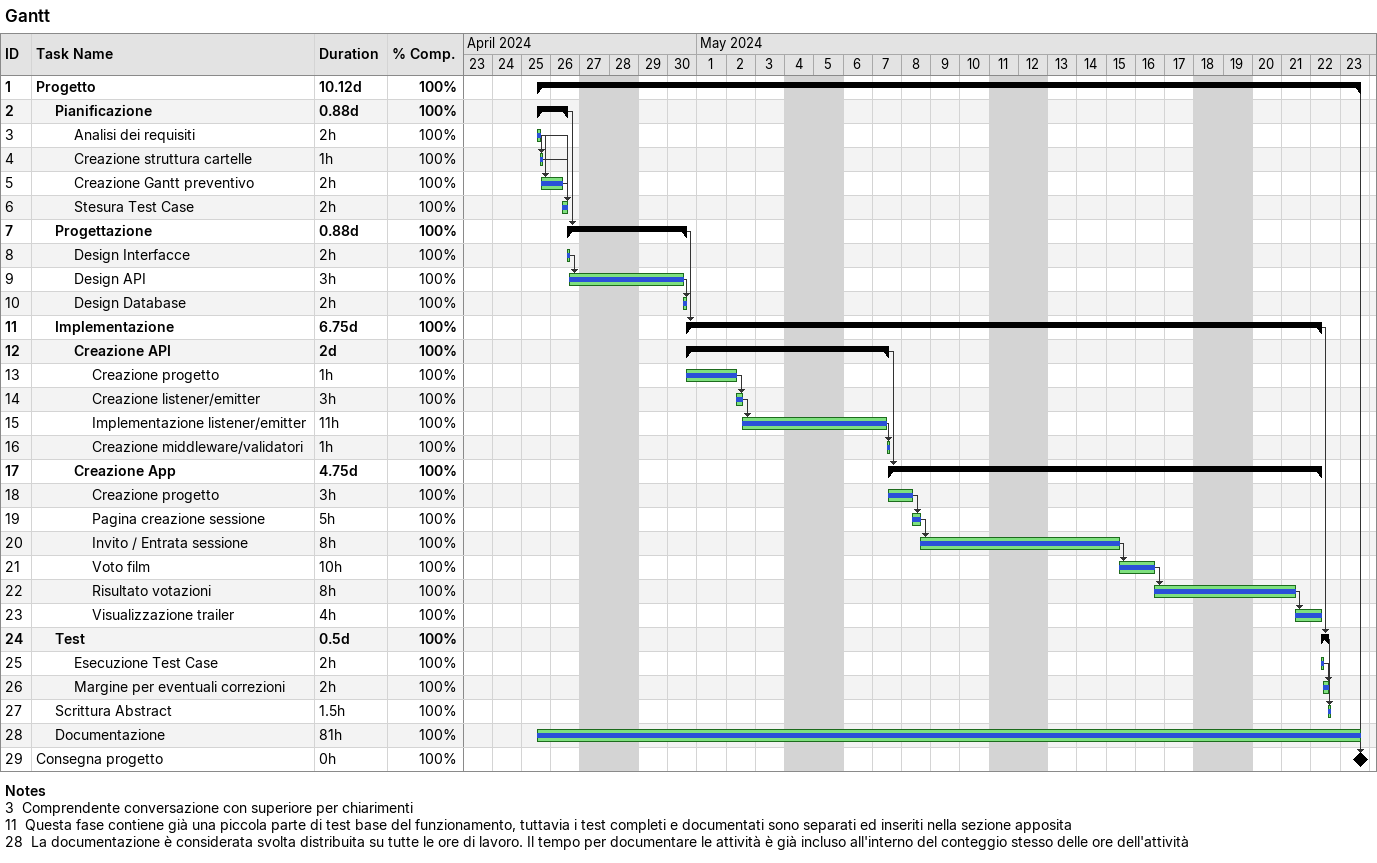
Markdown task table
Gantt

| ID | Level | Task | Duration | Start | Finish | Predecessors | % complete |
|---|---|---|---|---|---|---|---|
| 1 | 1 | **Progetto** | 10.12d | 2024-04-25 | 2024-05-23 |  | 100 |
| 2 | 2 | **Pianificazione** | 0.88d | 2024-04-25 | 2024-04-26 |  | 100 |
| 3 | 3 | Analisi dei requisiti | 2h | 2024-04-25 | 2024-04-25 |  | 100 |
| 4 | 3 | Creazione struttura cartelle | 1h | 2024-04-25 | 2024-04-25 | 3 | 100 |
| 5 | 3 | Creazione Gantt preventivo | 2h | 2024-04-25 | 2024-04-26 | 3, 4 | 100 |
| 6 | 3 | Stesura Test Case | 2h | 2024-04-26 | 2024-04-26 | 5, 3, 4 | 100 |
| 7 | 2 | **Progettazione** | 0.88d | 2024-04-26 | 2024-04-30 | 2 | 100 |
| 8 | 3 | Design Interfacce | 2h | 2024-04-26 | 2024-04-26 |  | 100 |
| 9 | 3 | Design API | 3h | 2024-04-26 | 2024-04-30 | 8 | 100 |
| 10 | 3 | Design Database | 2h | 2024-04-30 | 2024-04-30 | 9 | 100 |
| 11 | 2 | **Implementazione** | 6.75d | 2024-04-30 | 2024-05-22 | 7 | 100 |
| 12 | 3 | **Creazione API** | 2d | 2024-04-30 | 2024-05-07 |  | 100 |
| 13 | 4 | Creazione progetto | 1h | 2024-04-30 | 2024-05-02 |  | 100 |
| 14 | 4 | Creazione listener/emitter | 3h | 2024-05-02 | 2024-05-02 | 13 | 100 |
| 15 | 4 | Implementazione listener/emitter | 11h | 2024-05-02 | 2024-05-07 | 14 | 100 |
| 16 | 4 | Creazione middleware/validatori | 1h | 2024-05-07 | 2024-05-07 | 15 | 100 |
| 17 | 3 | **Creazione App** | 4.75d | 2024-05-07 | 2024-05-22 | 12 | 100 |
| 18 | 4 | Creazione progetto | 3h | 2024-05-07 | 2024-05-08 |  | 100 |
| 19 | 4 | Pagina creazione sessione | 5h | 2024-05-08 | 2024-05-08 | 18 | 100 |
| 20 | 4 | Invito / Entrata sessione | 8h | 2024-05-08 | 2024-05-15 | 19 | 100 |
| 21 | 4 | Voto film | 10h | 2024-05-15 | 2024-05-16 | 20 | 100 |
| 22 | 4 | Risultato votazioni | 8h | 2024-05-16 | 2024-05-21 | 21 | 100 |
| 23 | 4 | Visualizzazione trailer | 4h | 2024-05-21 | 2024-05-22 | 22 | 100 |
| 24 | 2 | **Test** | 0.5d | 2024-05-22 | 2024-05-22 | 11 | 100 |
| 25 | 3 | Esecuzione Test Case | 2h | 2024-05-22 | 2024-05-22 |  | 100 |
| 26 | 3 | Margine per eventuali correzioni | 2h | 2024-05-22 | 2024-05-22 | 25 | 100 |
| 27 | 2 | Scrittura Abstract | 1.5h | 2024-05-22 | 2024-05-22 | 24 | 100 |
| 28 | 2 | Documentazione | 81h | 2024-04-25 | 2024-05-23 |  | 100 |
| 29 | 1 | Consegna progetto | 0h | 2024-05-23 | 2024-05-23 | 1 | 100 |

Notes
- 3: Comprendente conversazione con superiore per chiarimenti
- 11: Questa fase contiene già una piccola parte di test base del funzionamento, tuttavia i test completi e documentati sono separati ed inseriti nella sezione apposita
- 28: La documentazione è considerata svolta distribuita su tutte le ore di lavoro. Il tempo per documentare le attività è già incluso all'interno del conteggio stesso delle ore dell'attività
